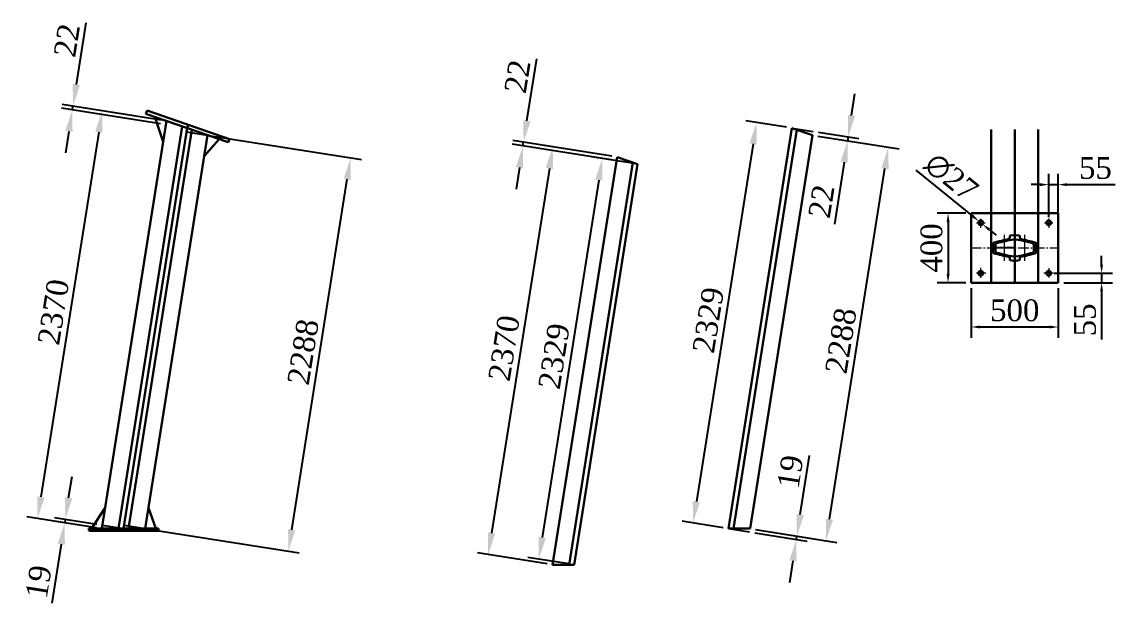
# Model space of a CAD drawing. Header units: millimetres. Extents: x -46762 to 161452, y -66984 to 31524.
# Drawn here: x 122959 to 129233, y 9503 to 12841 of the extents above; entities that cross this region are included whole.
import ezdxf

# ---------------------------------------------------------------- set-up
doc = ezdxf.new("R2010")
doc.units = ezdxf.units.MM
doc.header["$LTSCALE"] = 0.5
doc.linetypes.add('ACAD_ISO04W100', pattern=[30, 24, -3, 0, -3])
doc.linetypes.add('ACAD_ISO10W100', pattern=[18, 12, -3, 0, -3])
doc.styles.get("Standard").update_dxf_attribs({"font": 'TIMES.TTF'})
doc.dimstyles.new('ISO-25', dxfattribs={"dimscale": 50, "dimtxt": 2.5, "dimasz": 2.5, "dimexe": 1.25, "dimexo": 0.625, "dimtad": 1, "dimdec": 0, "dimtxsty": 'Standard', "dimcen": 2.5, "dimadec": 0, "dimazin": 0, "dimtfac": 1, "dimtdec": 0, "dimtmove": 0, "dimatfit": 3, "dimfxl": 1, "dimarcsym": 0})

# ---------------------------------------------------------------- blocks, each defined once
blk = doc.blocks.new('*D118')
at = {"color": 0, "lineweight": -2}
for p, q in [((123758.2, 12276.6), (123358.4, 12339.9)), ((123400.6, 12206.7), (123068.9, 10112.5)), ((123387.4, 9935.5), (122987.6, 9998.8))]:
    blk.add_line(p, q, dxfattribs=at)
at = {"color": 0}
for points in [[(123380, 12209.9), (123421.2, 12203.4), (123420.1, 12330.1)], [(123048.3, 10115.7), (123089.5, 10109.2), (123049.4, 9989)]]:
    blk.add_solid(points, dxfattribs=at)
at = {"layer": 'Defpoints', "color": 0}
for p in [(123789.1, 12271.7), (123049.4, 9989), (123418.3, 9930.6)]:
    blk.add_point(p, dxfattribs=at)
at = {"color": 0, "insert": (123140.9, 11174.4), "char_height": 125, "attachment_point": 5, "rotation": 81}
blk.add_mtext('2370', dxfattribs=at)
blk = doc.blocks.new('*D119')
at = {"color": 0, "lineweight": -2}
for p, q in [((124056.1, 12185.2), (124907.8, 12050.3)), ((124507.8, 9924), (124826.5, 11936.6)), ((123698.2, 9925.7), (124550, 9790.8))]:
    blk.add_line(p, q, dxfattribs=at)
at = {"color": 0}
for points in [[(124806, 11939.9), (124847.1, 11933.4), (124846.1, 12060.1)], [(124487.2, 9927.3), (124528.4, 9920.8), (124488.2, 9800.6)]]:
    blk.add_solid(points, dxfattribs=at)
at = {"layer": 'Defpoints', "color": 0}
for p in [(124025.2, 12190.1), (124846.1, 12060.1), (123667.3, 9930.6)]:
    blk.add_point(p, dxfattribs=at)
at = {"color": 0, "insert": (124573.5, 10945.2), "char_height": 125, "attachment_point": 5, "rotation": 81}
blk.add_mtext('2288', dxfattribs=at)
blk = doc.blocks.new('*D120')
at = {"color": 0, "lineweight": -2}
for p, q in [((123227.8, 10107), (123247.4, 10230.5)), ((123390.5, 9954.7), (123146.5, 9993.4)), ((123208.3, 9983.6), (123205.2, 9964.3)), ((123387.4, 9935.5), (123143.5, 9974.1)), ((123185.7, 9840.9), (123132.1, 9502.6))]:
    blk.add_line(p, q, dxfattribs=at)
at = {"color": 0}
for points in [[(123207.2, 10110.3), (123248.4, 10103.8), (123208.3, 9983.6)], [(123165.1, 9844.1), (123206.2, 9837.6), (123205.2, 9964.3)]]:
    blk.add_solid(points, dxfattribs=at)
at = {"layer": 'Defpoints', "color": 0}
for p in [(123205.2, 9964.3), (123418.3, 9930.6), (123421.3, 9949.8)]:
    blk.add_point(p, dxfattribs=at)
at = {"color": 0, "insert": (123055.3, 9624.9), "char_height": 125, "attachment_point": 5, "rotation": 81}
blk.add_mtext('19', dxfattribs=at)
blk = doc.blocks.new('*D121')
at = {"color": 0, "lineweight": -2}
for p, q in [((123272, 12480.1), (123328.4, 12836.1)), ((123758.2, 12276.5), (123190.7, 12366.4)), ((123754.8, 12255), (123187.3, 12344.9)), ((123249.1, 12335.1), (123252.5, 12356.6)), ((123229.5, 12211.7), (123210, 12088.2))]:
    blk.add_line(p, q, dxfattribs=at)
at = {"color": 0}
for points in [[(123251.5, 12483.4), (123292.6, 12476.8), (123252.5, 12356.6)], [(123208.9, 12214.9), (123250.1, 12208.4), (123249.1, 12335.1)]]:
    blk.add_solid(points, dxfattribs=at)
at = {"layer": 'Defpoints', "color": 0}
for p in [(123252.5, 12356.6), (123785.7, 12250.1), (123789.1, 12271.7)]:
    blk.add_point(p, dxfattribs=at)
at = {"color": 0, "insert": (123217.4, 12734.5), "char_height": 125, "attachment_point": 5, "rotation": 81}
blk.add_mtext('22', dxfattribs=at)
blk = doc.blocks.new('*D122')
at = {"color": 0, "lineweight": -2}
for p, q in [((126461.9, 12028.4), (126227.8, 12065.5)), ((126269.9, 11932.2), (125944.7, 9878.8)), ((126097.6, 9728.1), (125863.4, 9765.2))]:
    blk.add_line(p, q, dxfattribs=at)
at = {"color": 0}
for points in [[(126249.4, 11935.5), (126290.5, 11929), (126289.5, 12055.7)], [(125924.1, 9882.1), (125965.3, 9875.6), (125925.2, 9755.4)]]:
    blk.add_solid(points, dxfattribs=at)
at = {"layer": 'Defpoints', "color": 0}
for p in [(126492.8, 12023.5), (125925.2, 9755.4), (126128.5, 9723.2)]:
    blk.add_point(p, dxfattribs=at)
at = {"color": 0, "insert": (126013.5, 10920.4), "char_height": 125, "attachment_point": 5, "rotation": 81}
blk.add_mtext('2329', dxfattribs=at)
blk = doc.blocks.new('*D123')
at = {"color": 0, "lineweight": -2}
for p, q in [((126343.9, 12069.1), (125944.1, 12132.5)), ((125986.2, 11999.2), (125654.6, 9905.1)), ((125973.1, 9728.1), (125573.3, 9791.4))]:
    blk.add_line(p, q, dxfattribs=at)
at = {"color": 0}
for points in [[(125965.7, 12002.5), (126006.8, 11996), (126005.8, 12122.7)], [(125634, 9908.3), (125675.1, 9901.8), (125635, 9781.6)]]:
    blk.add_solid(points, dxfattribs=at)
at = {"layer": 'Defpoints', "color": 0}
for p in [(126374.7, 12064.2), (125635, 9781.6), (126003.9, 9723.2)]:
    blk.add_point(p, dxfattribs=at)
at = {"color": 0, "insert": (125726.6, 10967), "char_height": 125, "attachment_point": 5, "rotation": 81}
blk.add_mtext('2370', dxfattribs=at)
blk = doc.blocks.new('*D124')
at = {"color": 0, "lineweight": -2}
for p, q in [((125857.7, 12272.7), (125914.1, 12628.7)), ((126340.4, 12047.6), (125773, 12137.5)), ((126343.9, 12069.1), (125776.4, 12159)), ((125834.7, 12127.7), (125838.1, 12149.2)), ((125815.2, 12004.2), (125795.6, 11880.8))]:
    blk.add_line(p, q, dxfattribs=at)
at = {"color": 0}
for points in [[(125837.1, 12275.9), (125878.3, 12269.4), (125838.1, 12149.2)], [(125794.6, 12007.5), (125835.7, 12001), (125834.7, 12127.7)]]:
    blk.add_solid(points, dxfattribs=at)
at = {"layer": 'Defpoints', "color": 0}
for p in [(125838.1, 12149.2), (126374.7, 12064.2), (126371.3, 12042.7)]:
    blk.add_point(p, dxfattribs=at)
at = {"color": 0, "insert": (125803.1, 12527.1), "char_height": 125, "attachment_point": 5, "rotation": 81}
blk.add_mtext('22', dxfattribs=at)
blk = doc.blocks.new('*D125')
at = {"color": 0, "lineweight": -2}
for p, q in [((127720.3, 12303.2), (127739.9, 12426.7)), ((127526.8, 12185.2), (127759.1, 12148.4)), ((127530.2, 12206.8), (127762.5, 12170)), ((127700.8, 12179.7), (127697.4, 12158.2)), ((127677.8, 12034.8), (127621.4, 11678.7))]:
    blk.add_line(p, q, dxfattribs=at)
at = {"color": 0, "lineweight": 30}
for points in [[(127699.7, 12306.5), (127740.9, 12299.9), (127700.8, 12179.7)], [(127657.2, 12038), (127698.4, 12031.5), (127697.4, 12158.2)]]:
    blk.add_solid(points, dxfattribs=at)
at = {"layer": 'Defpoints', "color": 0, "lineweight": 30}
for p in [(127495.9, 12190.1), (127499.3, 12211.6), (127697.4, 12158.2)]:
    blk.add_point(p, dxfattribs=at)
at = {"color": 0, "insert": (127547.2, 11809.7), "char_height": 125, "attachment_point": 5, "rotation": 81}
blk.add_mtext('22', dxfattribs=at)
blk = doc.blocks.new('*D126')
at = {"color": 0, "lineweight": -2}
for p, q in [((127426.2, 10011.5), (127479.8, 10349.8)), ((127168.9, 9925.7), (127468.4, 9878.3)), ((127165.9, 9906.5), (127465.3, 9859)), ((127403.6, 9868.8), (127406.6, 9888.1)), ((127384, 9745.4), (127364.5, 9621.9))]:
    blk.add_line(p, q, dxfattribs=at)
at = {"color": 0}
for points in [[(127405.6, 10014.8), (127446.8, 10008.3), (127406.6, 9888.1)], [(127363.5, 9748.6), (127404.6, 9742.1), (127403.6, 9868.8)]]:
    blk.add_solid(points, dxfattribs=at)
at = {"layer": 'Defpoints', "color": 0}
for p in [(127138.1, 9930.6), (127135, 9911.4), (127406.6, 9888.1)]:
    blk.add_point(p, dxfattribs=at)
at = {"color": 0, "insert": (127368.9, 10257.3), "char_height": 125, "attachment_point": 5, "rotation": 81}
blk.add_mtext('19', dxfattribs=at)
blk = doc.blocks.new('*D127')
at = {"color": 0, "lineweight": -2}
for p, q in [((127526.8, 12185.2), (127993.2, 12111.4)), ((127593.1, 9985.1), (127911.9, 11997.7)), ((127168.9, 9925.7), (127635.3, 9851.8))]:
    blk.add_line(p, q, dxfattribs=at)
at = {"color": 0}
for points in [[(127891.3, 12000.9), (127932.5, 11994.4), (127931.5, 12121.1)], [(127572.6, 9988.3), (127613.7, 9981.8), (127573.6, 9861.6)]]:
    blk.add_solid(points, dxfattribs=at)
at = {"layer": 'Defpoints', "color": 0}
for p in [(127495.9, 12190.1), (127931.5, 12121.1), (127138.1, 9930.6)]:
    blk.add_point(p, dxfattribs=at)
at = {"color": 0, "insert": (127659.4, 11009.6), "char_height": 125, "attachment_point": 5, "rotation": 81}
blk.add_mtext('2288', dxfattribs=at)
blk = doc.blocks.new('*D128')
at = {"color": 0, "lineweight": -2}
for p, q in [((127347, 12235.8), (127112.8, 12272.9)), ((127155, 12139.6), (126829.8, 10086.3)), ((126982.7, 9935.5), (126748.5, 9972.6))]:
    blk.add_line(p, q, dxfattribs=at)
at = {"color": 0}
for points in [[(127134.4, 12142.9), (127175.6, 12136.4), (127174.5, 12263.1)], [(126809.2, 10089.5), (126850.3, 10083), (126810.2, 9962.8)]]:
    blk.add_solid(points, dxfattribs=at)
at = {"layer": 'Defpoints', "color": 0}
for p in [(127377.9, 12230.9), (126810.2, 9962.8), (127013.5, 9930.6)]:
    blk.add_point(p, dxfattribs=at)
at = {"color": 0, "insert": (126898.5, 11127.8), "char_height": 125, "attachment_point": 5, "rotation": 81}
blk.add_mtext('2329', dxfattribs=at)
blk = doc.blocks.new('*D132')
at = {"color": 0, "lineweight": -2}
for p, q in [((128375.3, 11742.3), (128211.6, 11742.3)), ((128274.1, 11692.3), (128274.1, 11392.3)), ((128375.3, 11342.3), (128211.6, 11342.3))]:
    blk.add_line(p, q, dxfattribs=at)
at = {"color": 0, "lineweight": 0}
for points in [[(128265.7, 11692.3), (128282.4, 11692.3), (128274.1, 11742.3)], [(128265.7, 11392.3), (128282.4, 11392.3), (128274.1, 11342.3)]]:
    blk.add_solid(points, dxfattribs=at)
at = {"layer": 'Defpoints', "color": 0, "lineweight": 0}
for p in [(128406.5, 11742.3), (128274.1, 11342.3), (128406.5, 11342.3)]:
    blk.add_point(p, dxfattribs=at)
at = {"color": 0, "lineweight": 0, "insert": (128179.2, 11542.3), "char_height": 125, "attachment_point": 5, "rotation": 90}
blk.add_mtext('400', dxfattribs=at)
blk = doc.blocks.new('*D133')
at = {"color": 0, "lineweight": -2}
for p, q in [((128406.5, 11311.1), (128406.5, 11026)), ((128906.5, 11311.1), (128906.5, 11026)), ((128456.5, 11088.5), (128856.5, 11088.5))]:
    blk.add_line(p, q, dxfattribs=at)
at = {"color": 0, "lineweight": 0}
for points in [[(128456.5, 11096.9), (128456.5, 11080.2), (128406.5, 11088.5)], [(128856.5, 11096.9), (128856.5, 11080.2), (128906.5, 11088.5)]]:
    blk.add_solid(points, dxfattribs=at)
at = {"layer": 'Defpoints', "color": 0, "lineweight": 0}
for p in [(128406.5, 11342.3), (128906.5, 11342.3), (128906.5, 11088.5)]:
    blk.add_point(p, dxfattribs=at)
at = {"color": 0, "lineweight": 0, "insert": (128656.5, 11183.4), "char_height": 125, "attachment_point": 5}
blk.add_mtext('500', dxfattribs=at)
blk = doc.blocks.new('*D134')
at = {"color": 0, "lineweight": -2}
for p, q in [((129154.8, 11447.3), (129154.8, 11497.3)), ((128882.8, 11397.3), (129217.3, 11397.3)), ((129154.8, 11397.3), (129154.8, 11342.3)), ((128937.8, 11342.3), (129217.3, 11342.3)), ((129154.8, 11292.3), (129154.8, 11016.3))]:
    blk.add_line(p, q, dxfattribs=at)
at = {"color": 0, "lineweight": 0}
for points in [[(129146.5, 11447.3), (129163.1, 11447.3), (129154.8, 11397.3)], [(129146.5, 11292.3), (129163.1, 11292.3), (129154.8, 11342.3)]]:
    blk.add_solid(points, dxfattribs=at)
at = {"layer": 'Defpoints', "color": 0, "lineweight": 0}
for p in [(128851.5, 11397.3), (128906.5, 11342.3), (129154.8, 11342.3)]:
    blk.add_point(p, dxfattribs=at)
at = {"color": 0, "lineweight": 0, "insert": (129060, 11129.3), "char_height": 125, "attachment_point": 5, "rotation": 90}
blk.add_mtext('55', dxfattribs=at)
blk = doc.blocks.new('*D135')
at = {"color": 0, "lineweight": -2}
for p, q in [((128851.5, 11718.6), (128851.5, 11968.5)), ((128906.5, 11663.6), (128906.5, 11968.5)), ((128801.5, 11906), (128751.5, 11906)), ((128851.5, 11906), (128906.5, 11906)), ((128956.5, 11906), (129232.6, 11906))]:
    blk.add_line(p, q, dxfattribs=at)
at = {"color": 0, "lineweight": 0}
for points in [[(128801.5, 11914.3), (128801.5, 11897.6), (128851.5, 11906)], [(128956.5, 11914.3), (128956.5, 11897.6), (128906.5, 11906)]]:
    blk.add_solid(points, dxfattribs=at)
at = {"layer": 'Defpoints', "color": 0, "lineweight": 0}
for p in [(128851.5, 11906), (128851.5, 11687.3), (128906.5, 11632.3)]:
    blk.add_point(p, dxfattribs=at)
at = {"color": 0, "lineweight": 0, "insert": (129119.6, 12000.8), "char_height": 125, "attachment_point": 5}
blk.add_mtext('55', dxfattribs=at)
blk = doc.blocks.new('*D136')
at = {"color": 0, "lineweight": -2}
for p, q in [((128089.6, 11989.4), (128412.2, 11727.4)), ((128472, 11678.8), (128451.1, 11695.9)), ((128510.8, 11647.3), (128549.6, 11615.8))]:
    blk.add_line(p, q, dxfattribs=at)
at = {"color": 0, "lineweight": 0}
for points in [[(128417.5, 11733.8), (128407, 11720.9), (128451.1, 11695.9)], [(128516.1, 11653.8), (128505.6, 11640.8), (128472, 11678.8)]]:
    blk.add_solid(points, dxfattribs=at)
at = {"layer": 'Defpoints', "color": 0, "lineweight": 0}
for p in [(128451.1, 11695.9), (128472, 11678.8)]:
    blk.add_point(p, dxfattribs=at)
at = {"color": 0, "lineweight": 0, "insert": (128292.3, 11949), "char_height": 125, "attachment_point": 5, "rotation": 320.91778}
blk.add_mtext('∅27', dxfattribs=at)

msp = doc.modelspace()

# ---------------------------------------------------------------- linework, layer by layer
at = {"color": 7, "lineweight": 30}
for p, q in [((123677.63, 12331.33), (123671.11, 12312.43)), ((123671.11, 12312.43), (124143.72, 12149.21)), ((124150.13, 12167.78), (123677.63, 12331.33)), ((123789.07, 12271.66), (123418.28, 9930.6)), ((123879.3, 12240.5), (123513.45, 9930.6)), ((123722.9, 12294.5), (123770.06, 12151.66)), ((123913.67, 12249.79), (123907.14, 12230.89)), ((123907.14, 12230.89), (123542.81, 9930.6)), ((123934.98, 12221.28), (123572.17, 9930.6)), ((124025.22, 12190.12), (123667.34, 9930.6)), ((127377.86, 12230.89), (127013.53, 9930.6)), ((127405.7, 12221.28), (127042.89, 9930.6)), ((127495.94, 12190.12), (127138.06, 9930.6)), ((127377.86, 12230.89), (127495.94, 12190.12)), ((128521.53, 11342.34), (128521.53, 12223.39)), ((128656.53, 11342.34), (128656.53, 12223.39)), ((128791.53, 11342.34), (128791.53, 12223.39)), ((124091.38, 12167.27), (124006.21, 12070.12)), ((124150.13, 12167.78), (124143.6, 12148.87)), ((126374.72, 12064.24), (126003.94, 9723.18)), ((126374.72, 12064.24), (126492.8, 12023.47)), ((126464.96, 12033.09), (126099.11, 9723.18)), ((126492.8, 12023.47), (126128.47, 9723.18)), ((128406.53, 11742.34), (128906.53, 11742.34)), ((128406.53, 11342.34), (128406.53, 11742.34)), ((128656.53, 11742.34), (128521.53, 11742.34)), ((128791.53, 11742.34), (128656.53, 11742.34)), ((128906.53, 11742.34), (128906.53, 11342.34)), ((128906.53, 11342.34), (128406.53, 11342.34)), ((128656.53, 11342.34), (128521.53, 11342.34)), ((128791.53, 11342.34), (128656.53, 11342.34)), ((123342.81, 9930.6), (123542.81, 9930.6)), ((123342.81, 9930.6), (123342.81, 9920.6)), ((123742.81, 9917.47), (123342.81, 9917.47)), ((123542.81, 9930.6), (123742.81, 9930.6)), ((123742.81, 9920.6), (123742.81, 9930.6)), ((127013.53, 9930.6), (127138.06, 9930.6)), ((126003.94, 9723.18), (126128.47, 9723.18))]:
    msp.add_line(p, q, dxfattribs=at)
at = {"color": 7}
for p, q in [((123903.73, 12209.36), (124025.22, 12190.12)), ((127377.86, 12230.89), (127499.35, 12211.65)), ((123421.33, 9949.84), (123542.81, 9930.6)), ((123545.86, 9949.84), (123667.34, 9930.6)), ((127013.53, 9930.6), (127135.02, 9911.35))]:
    msp.add_line(p, q, dxfattribs=at)
at = {"color": 7, "linetype": 'ACAD_ISO10W100', "lineweight": 0, "ltscale": 10}
for p, q in [((128656.53, 11742.34), (128656.53, 11342.34)), ((128406.53, 11542.34), (128906.53, 11542.34))]:
    msp.add_line(p, q, dxfattribs=at)
at = {"color": 7, "lineweight": 0}
for p, q in [((128438, 11687.34), (128486.22, 11687.34)), ((128461.53, 11657.76), (128461.53, 11710.43)), ((128826.7, 11687.34), (128874.19, 11687.34)), ((128851.53, 11711.79), (128851.53, 11657.76)), ((128461.53, 11370.15), (128461.53, 11427.74)), ((128851.53, 11425.55), (128851.53, 11373.07)), ((128490.6, 11397.34), (128436.54, 11397.34)), ((128878.57, 11397.34), (128823.78, 11397.34))]:
    msp.add_line(p, q, dxfattribs=at)
at = {"color": 1, "lineweight": 0}
for p, q in [((128598.03, 11467.59), (128598.03, 11617.09)), ((128715.03, 11467.59), (128715.03, 11617.09))]:
    msp.add_line(p, q, dxfattribs=at)
at = {"color": 1, "lineweight": 30}
for p, q in [((128627.53, 11598.89), (128627.53, 11608.44)), ((128649.8, 11616.08), (128631.69, 11613.37)), ((128656.53, 11597.27), (128656.53, 11610.13)), ((128656.53, 11597.27), (128656.53, 11610.13)), ((128663.26, 11616.08), (128681.37, 11613.37)), ((128685.53, 11598.89), (128685.53, 11608.44)), ((128533.53, 11517.2), (128533.53, 11567.48)), ((128546.53, 11524.49), (128546.53, 11560.19)), ((128766.53, 11524.49), (128766.53, 11560.19)), ((128779.53, 11517.2), (128779.53, 11567.48)), ((128627.53, 11476.24), (128627.53, 11485.79)), ((128656.53, 11474.55), (128656.53, 11487.41)), ((128656.53, 11474.55), (128656.53, 11487.41)), ((128685.53, 11476.24), (128685.53, 11485.79)), ((128649.8, 11468.6), (128631.69, 11471.31)), ((128663.26, 11468.6), (128681.37, 11471.31))]:
    msp.add_line(p, q, dxfattribs=at)
at = {"linetype": 'ACAD_ISO04W100'}
msp.add_line((128659.73, 11542.34), (128530.2, 11542.34), dxfattribs=at)
at = {"color": 5, "lineweight": 0}
for p, q in [((128637.4, 11495.59), (128621.82, 11498.4)), ((128675.67, 11495.59), (128691.24, 11498.4))]:
    msp.add_line(p, q, dxfattribs=at)
at = {"color": 7, "lineweight": 30}
for points in [[(123437.28, 10050.6), (123358.28, 9930.6)], [(123686.35, 10050.6), (123727.34, 9930.6)]]:
    msp.add_lwpolyline(points, dxfattribs=at)
for centre in [(128461.53, 11687.34), (128851.53, 11687.34), (128461.53, 11397.34), (128851.53, 11397.34)]:
    msp.add_circle(centre, 13.5, dxfattribs=at)
at = {"color": 1, "lineweight": 30}
for centre, radius, start, end in [((128632.53, 11608.44), 5, 97.358823, 180.437253), ((128650.53, 11610.13), 6, 359.405947, 100.017115), ((128662.53, 11610.13), 6, 79.982885, 180.594053), ((128680.53, 11608.44), 5, 359.562747, 82.641177), ((128539.53, 11567.48), 6, 104.760681, 181.39358), ((129040.9, 9682.94), 1956.09, 102.316351, 104.898432), ((128556.53, 11560.19), 10, 106.535218, 183.648603), ((128761.58, 10859.81), 739.78, 98.560365, 106.321285), ((128622.53, 11598.89), 5, 281.753122, 0), ((128650.53, 11597.27), 6, 278.189232, 0), ((128662.53, 11597.27), 6, 180, 261.810768), ((128551.48, 10859.81), 739.78, 73.678715, 81.439635), ((128690.53, 11598.89), 5, 180, 258.246878), ((128272.16, 9682.94), 1956.09, 75.101568, 77.683649), ((128756.53, 11560.19), 10, 356.351397, 73.464782), ((128773.53, 11567.48), 6, 358.60642, 75.239319), ((128539.53, 11517.2), 6, 178.60642, 255.239319), ((129040.9, 13401.74), 1956.09, 255.101568, 257.683649), ((128556.53, 11524.49), 10, 176.351397, 253.464782), ((128761.58, 12224.87), 739.78, 253.678715, 261.439635), ((128622.53, 11485.79), 5, 0, 78.246878), ((128650.53, 11487.41), 6, 0, 81.810768), ((128662.53, 11487.41), 6, 98.189232, 180), ((128551.48, 12224.87), 739.78, 278.560365, 286.321285), ((128690.53, 11485.79), 5, 101.753122, 180), ((128272.16, 13401.74), 1956.09, 282.316351, 284.898432), ((128756.53, 11524.49), 10, 286.535218, 3.648603), ((128773.53, 11517.2), 6, 284.760681, 1.39358), ((128632.53, 11476.24), 5, 179.562747, 262.641177), ((128650.53, 11474.55), 6, 259.982885, 0.594053), ((128662.53, 11474.55), 6, 179.405947, 280.017115), ((128680.53, 11476.24), 5, 277.358823, 0.437253)]:
    msp.add_arc(centre, radius, start, end, dxfattribs=at)

# ---------------------------------------------------------------- dimensions: what is measured, and where the dimension line sits
at = {"color": 7}
for p1, p2, distance, picture, middle in [((123785.66, 12250.13), (123789.07, 12271.66), 543.28, '*D121', (123217.4, 12734.51)), ((126371.31, 12042.71), (126374.72, 12064.24), 543.28, '*D124', (125803.06, 12527.09)), ((127499.35, 12211.65), (127495.94, 12190.12), 203.93, '*D125', (127547.24, 11809.69)), ((123789.07, 12271.69), (123418.28, 9930.6), -373.52, '*D118', (123140.91, 11174.44)), ((127377.86, 12230.89), (127013.53, 9930.6), -205.85, '*D128', (126898.54, 11127.81)), ((123667.34, 9930.6), (124025.22, 12190.12), -831.11, '*D119', (124573.5, 10945.18)), ((126374.72, 12064.24), (126003.94, 9723.18), -373.52, '*D123', (125726.56, 10967.01)), ((126492.8, 12023.47), (126128.47, 9723.18), -205.85, '*D122', (126013.48, 10920.39)), ((127135.02, 9911.35), (127138.06, 9930.6), -271.93, '*D126', (127368.92, 10257.26)), ((123421.33, 9949.84), (123418.28, 9930.6), -215.72, '*D120', (123055.25, 9624.87))]:
    dim = msp.add_aligned_dim(p1=p1, p2=p2, distance=distance, dimstyle='ISO-25', dxfattribs=at)
    dim.commit()
    dim.dimension.update_dxf_attribs({"geometry": picture, "text_midpoint": middle})
dim = msp.add_linear_dim(base=(127931.47, 12121.14), p1=(127138.06, 9930.6), p2=(127495.94, 12190.12), angle=81, dimstyle='ISO-25', dxfattribs=at)
dim.commit()
dim.dimension.update_dxf_attribs({"geometry": '*D127', "text_midpoint": (127753.06, 10994.73), "dimtype": 161})
at = {"color": 7, "lineweight": 0}
dim = msp.add_diameter_dim_2p(p1=(128472.01, 11678.83), p2=(128451.05, 11695.85), dimstyle='ISO-25', override={"dimasz": 1}, dxfattribs=at)
dim.commit()
dim.dimension.update_dxf_attribs({"geometry": '*D136', "text_midpoint": (128292.34, 11949)})
dim = msp.add_linear_dim(base=(128851.53, 11905.96), p1=(128906.53, 11632.34), p2=(128851.53, 11687.34), dimstyle='ISO-25', override={"dimasz": 1}, dxfattribs=at)
dim.commit()
dim.dimension.update_dxf_attribs({"geometry": '*D135', "text_midpoint": (129119.57, 11905.96), "dimtype": 160})
for base, p1, p2, picture, middle in [((128274.07, 11342.34), (128406.53, 11742.34), (128406.53, 11342.34), '*D132', (128179.24, 11542.34)), ((129154.8, 11342.34), (128851.53, 11397.34), (128906.53, 11342.34), '*D134', (129059.97, 11129.3))]:
    dim = msp.add_linear_dim(base=base, p1=p1, p2=p2, angle=90, dimstyle='ISO-25', override={"dimasz": 1}, dxfattribs=at)
    dim.commit()
    dim.dimension.update_dxf_attribs({"geometry": picture, "text_midpoint": middle})
dim = msp.add_linear_dim(base=(128906.53, 11088.52), p1=(128406.53, 11342.34), p2=(128906.53, 11342.34), dimstyle='ISO-25', override={"dimasz": 1}, dxfattribs=at)
dim.commit()
dim.dimension.update_dxf_attribs({"geometry": '*D133', "text_midpoint": (128656.53, 11183.35)})

doc.saveas('drawing.dxf')
